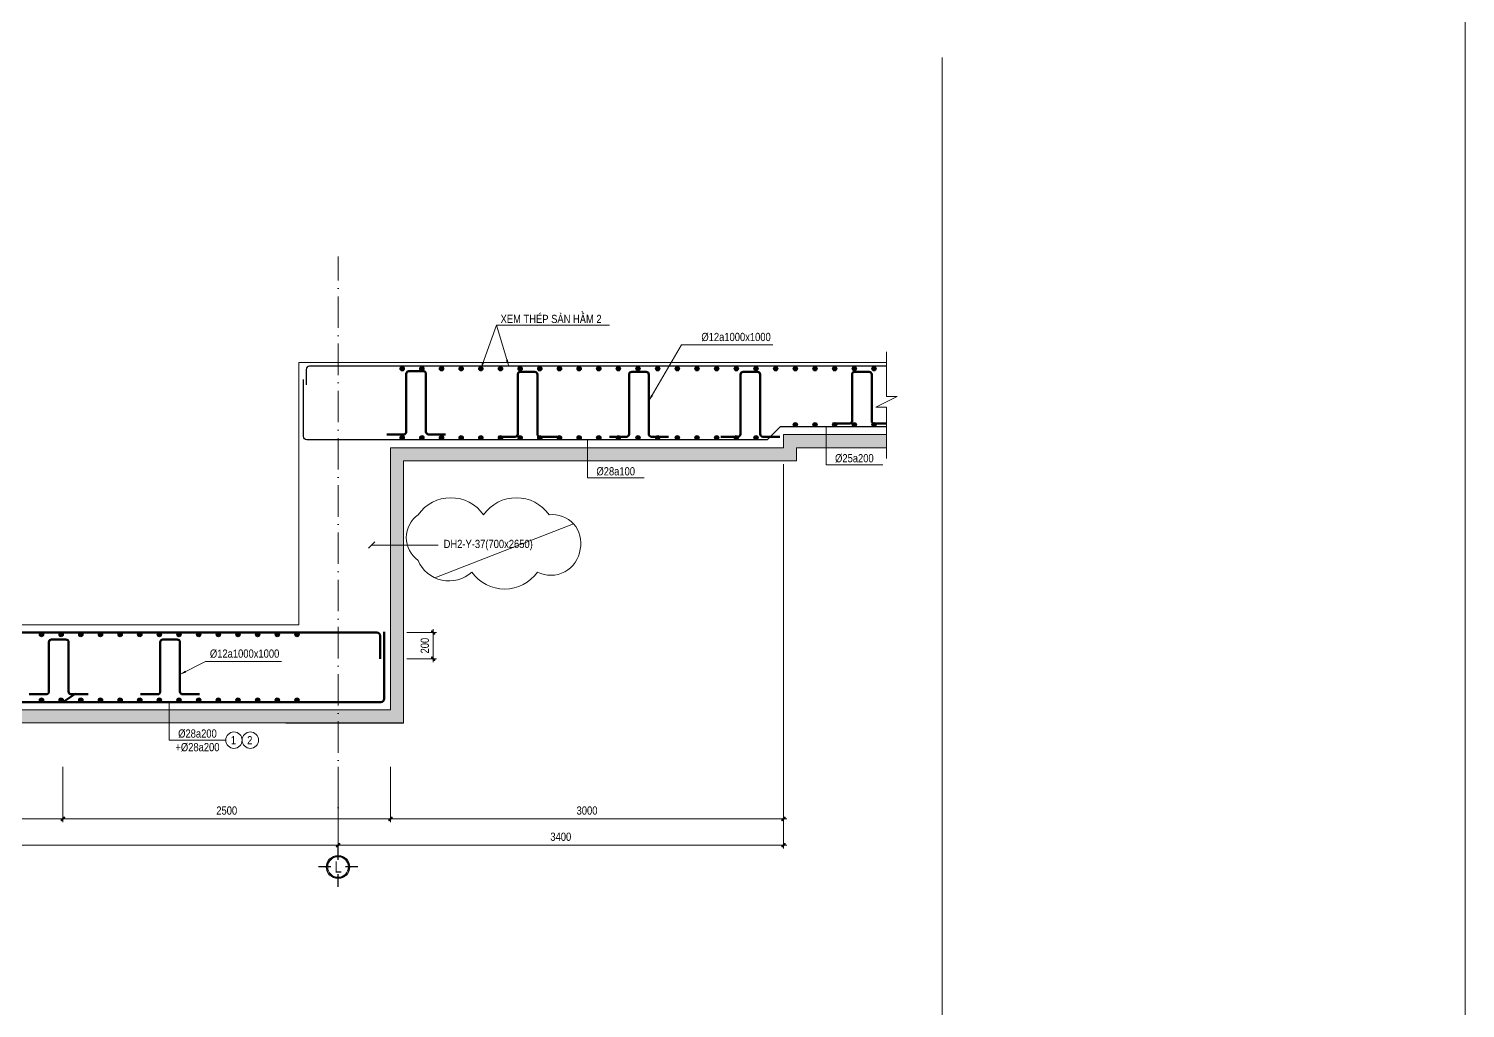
# Model space of a CAD drawing. Header units: millimetres. Extents: x 2356525 to 2927188, y -665534 to -417818.
# Drawn here: x 2586711 to 2597675, y -592360 to -584889 of the extents above; entities that cross this region are included whole.
import ezdxf
from ezdxf.enums import TextEntityAlignment as Align

# ---------------------------------------------------------------- set-up
doc = ezdxf.new("R2010")
doc.units = ezdxf.units.MM
doc.header["$LTSCALE"] = 200
doc.header["$MEASUREMENT"] = 0
doc.linetypes.add('ACAD_ISO10W100', pattern=[18, 12, -3, 0, -3])
doc.layers.get('0').update_dxf_attribs({"lineweight": 9})
doc.layers.get('Defpoints').update_dxf_attribs({"color": 10, "lineweight": 0})
for name, color, linetype, lineweight in [('2', 2, 'Continuous', 20), ('CTHEP', 50, 'Continuous', 50), ('D-TRUC', 251, 'ACAD_ISO10W100', 15), ('DBAO', 90, 'Continuous', 13), ('DGIONG', 130, 'Continuous', 13), ('HATCH', 154, 'Continuous', 9), ('KTH', 154, 'Continuous', 9), ('Start Thepsan lop duoi', 6, 'Continuous', 30), ('STICK', 1, 'Continuous', 9), ('TEXT', 7, 'Continuous', 15)]:
    doc.layers.add(name, color=color, linetype=linetype, lineweight=lineweight)
doc.layers.add('8', color=8, linetype='Continuous')
doc.styles.add('HELVECONDENSE', font='')
doc.styles.add('Star-HelCon', font='')
doc.styles.add('TTP-HelCon', font='')
doc.styles.get('HELVECONDENSE').set_extended_font_data('VNI-Helve-Condense')
doc.styles.get('Star-HelCon').set_extended_font_data('VNI-Helve-Condense')
doc.styles.get('TTP-HelCon').set_extended_font_data('VNI-Helve-Condense')
doc.dimstyles.new('TTP-100', dxfattribs={"dimscale": 100, "dimtxt": 2.5, "dimasz": 1, "dimexe": 1, "dimexo": 0, "dimgap": 0.09, "dimtad": 0, "dimdec": 4, "dimrnd": 1, "dimdsep": 46, "dimtxsty": 'TTP-HelCon', "dimblk": 'Stick', "dimcen": 0.09, "dimdle": 1.5, "dimclrd": 256, "dimclre": 256, "dimclrt": 7, "dimadec": 0, "dimazin": 0, "dimtfac": 1, "dimtdec": 4, "dimtix": 1, "dimtmove": 0, "dimatfit": 3, "dimfxl": 1, "dimtvp": 1, "dimtolj": 1, "dimtzin": 0, "dimlwd": -1, "dimlwe": -1, "dimarcsym": 1})
doc.dimstyles.new('TTP-25', dxfattribs={"dimscale": 25, "dimtxt": 2.5, "dimasz": 1, "dimexe": 1, "dimexo": 1, "dimgap": 0.09, "dimtad": 0, "dimdec": 4, "dimrnd": 1, "dimzin": 9, "dimdsep": 46, "dimtxsty": 'TTP-HelCon', "dimblk": 'Stick', "dimcen": 0.09, "dimdle": 1.5, "dimclrd": 256, "dimclre": 256, "dimclrt": 7, "dimadec": 0, "dimazin": 0, "dimtfac": 1, "dimtdec": 4, "dimtmove": 0, "dimatfit": 3, "dimldrblk": 'ARCHTICK', "dimfxl": 1, "dimtvp": 1, "dimtolj": 1, "dimtzin": 0, "dimarcsym": 0})

# ---------------------------------------------------------------- blocks, each defined once
blk = doc.blocks.new('Stick')
at = {"layer": 'STICK'}
h = blk.add_hatch(color=256, dxfattribs=at)
edge = h.paths.add_edge_path()
edge.add_line((0.3, 0.5), (-0.5, -0.3))
edge.add_arc((-0.4, -0.4), 0.141, 135, 315)
edge.add_line((-0.3, -0.5), (0.5, 0.3))
edge.add_arc((0.4, 0.4), 0.141, 315, 495)
blk.add_line((1, 0), (-1, 0), dxfattribs=at)
blk.add_lwpolyline([(0.3, 0.5), (-0.5, -0.3, 1), (-0.3, -0.5), (0.5, 0.3, 1), (0.3, 0.5, 1)], format="xyb", dxfattribs=at)
blk = doc.blocks.new('*D503')
at = {"layer": 'Defpoints', "color": 0, "transparency": 16777216}
for p in [(-3150, -2523), (7300, -2523), (7300, -3146)]:
    blk.add_point(p, dxfattribs=at)
at = {"layer": 'KTH', "lineweight": -2, "transparency": 16777216}
for p, q in [((-3150, -2548), (-3150, -3171)), ((7300, -2548), (7300, -3171)), ((-3125, -3146), (7275, -3146))]:
    blk.add_line(p, q, dxfattribs=at)
at = {"layer": 'KTH', "lineweight": -2, "transparency": 16777216, "xscale": 25, "yscale": 25, "zscale": 25, "rotation": 180}
blk.add_blockref('Stick', (-3150, -3146), dxfattribs=at)
at = {"layer": 'KTH', "lineweight": -2, "transparency": 16777216, "xscale": 25, "yscale": 25, "zscale": 25}
blk.add_blockref('Stick', (7300, -3146), dxfattribs=at)
at = {"layer": 'KTH', "color": 7, "transparency": 16777216, "insert": (2075, -3082), "char_height": 62.5, "attachment_point": 5, "style": 'TTP-HelCon'}
blk.add_mtext('\\A1;10450', dxfattribs=at)
blk = doc.blocks.new('_ArchTick')
at = {"color": 0, "linetype": 'ByBlock', "const_width": 0.15}
blk.add_lwpolyline([(-0.5, -0.5), (0.5, 0.5)], dxfattribs=at)
blk = doc.blocks.new('dau truc')
blk.add_circle((0, 0), 180)
at = {"layer": '8'}
for p, q in [((0, 127), (0, 345)), ((-127, 0), (-345, 0)), ((0, -345), (0, -127)), ((345, 0), (127, 0))]:
    blk.add_line(p, q, dxfattribs=at)
blk.add_circle((0, 0), 200, dxfattribs=at)
at = {"layer": 'TEXT', "style": 'HELVECONDENSE'}
blk.add_attdef('A', text='', height=233, dxfattribs=at).set_placement((0, 0), align=Align.MIDDLE)
blk = doc.blocks.new('*D513')
at = {"layer": 'Defpoints', "color": 0, "transparency": 16777216}
for p in [(5200, -2523), (7700, -2523), (5200, -2946)]:
    blk.add_point(p, dxfattribs=at)
at = {"layer": 'KTH', "lineweight": -2, "transparency": 16777216}
for p, q in [((5200, -2548), (5200, -2971)), ((7700, -2548), (7700, -2971)), ((7675, -2946), (5225, -2946))]:
    blk.add_line(p, q, dxfattribs=at)
at = {"layer": 'KTH', "lineweight": -2, "transparency": 16777216, "xscale": 25, "yscale": 25, "zscale": 25, "rotation": 180}
blk.add_blockref('Stick', (5200, -2946), dxfattribs=at)
at = {"layer": 'KTH', "lineweight": -2, "transparency": 16777216, "xscale": 25, "yscale": 25, "zscale": 25}
blk.add_blockref('Stick', (7700, -2946), dxfattribs=at)
at = {"layer": 'KTH', "color": 7, "transparency": 16777216, "insert": (6450, -2882), "char_height": 62.5, "attachment_point": 5, "style": 'TTP-HelCon'}
blk.add_mtext('\\A1;2500', dxfattribs=at)
blk = doc.blocks.new('*D514')
at = {"layer": 'Defpoints', "color": 0, "transparency": 16777216}
for p in [(1800, -2784), (5200, -2784), (5200, -2946)]:
    blk.add_point(p, dxfattribs=at)
at = {"layer": 'KTH', "lineweight": -2, "transparency": 16777216}
for p, q in [((1800, -2809), (1800, -2971)), ((5200, -2809), (5200, -2971)), ((1825, -2946), (5175, -2946))]:
    blk.add_line(p, q, dxfattribs=at)
at = {"layer": 'KTH', "lineweight": -2, "transparency": 16777216, "xscale": 25, "yscale": 25, "zscale": 25, "rotation": 180}
blk.add_blockref('Stick', (1800, -2946), dxfattribs=at)
at = {"layer": 'KTH', "lineweight": -2, "transparency": 16777216, "xscale": 25, "yscale": 25, "zscale": 25}
blk.add_blockref('Stick', (5200, -2946), dxfattribs=at)
at = {"layer": 'KTH', "color": 7, "transparency": 16777216, "insert": (3500, -2882), "char_height": 62.5, "attachment_point": 5, "style": 'TTP-HelCon'}
blk.add_mtext('\\A1;3400', dxfattribs=at)
blk = doc.blocks.new('*D515')
at = {"layer": 'Defpoints', "color": 0, "transparency": 16777216}
for p in [(7800, -1524), (8026, -1524), (7800, -1724)]:
    blk.add_point(p, dxfattribs=at)
at = {"layer": 'KTH', "lineweight": -2, "transparency": 16777216}
for p, q in [((7825, -1524), (8051, -1524)), ((8026, -1699), (8026, -1549)), ((7825, -1724), (8051, -1724))]:
    blk.add_line(p, q, dxfattribs=at)
at = {"layer": 'KTH', "lineweight": -2, "transparency": 16777216, "xscale": 25, "yscale": 25, "zscale": 25}
for p, rotation in [((8026, -1524), 90), ((8026, -1724), 270)]:
    blk.add_blockref('Stick', p, dxfattribs=dict(at, rotation=rotation))
at = {"layer": 'KTH', "color": 7, "transparency": 16777216, "insert": (7962, -1624), "char_height": 62.5, "attachment_point": 5, "rotation": 90, "style": 'TTP-HelCon'}
blk.add_mtext('\\A1;200', dxfattribs=at)
blk = doc.blocks.new('*D516')
at = {"layer": 'Defpoints', "color": 0, "transparency": 16777216}
for p in [(10700, -214), (7300, -2523), (10700, -3146)]:
    blk.add_point(p, dxfattribs=at)
at = {"layer": 'KTH', "lineweight": -2, "transparency": 16777216}
for p, q in [((10700, -239), (10700, -3171)), ((7300, -2548), (7300, -3171)), ((7325, -3146), (10675, -3146))]:
    blk.add_line(p, q, dxfattribs=at)
at = {"layer": 'KTH', "lineweight": -2, "transparency": 16777216, "xscale": 25, "yscale": 25, "zscale": 25, "rotation": 180}
blk.add_blockref('Stick', (7300, -3146), dxfattribs=at)
at = {"layer": 'KTH', "lineweight": -2, "transparency": 16777216, "xscale": 25, "yscale": 25, "zscale": 25}
blk.add_blockref('Stick', (10700, -3146), dxfattribs=at)
at = {"layer": 'KTH', "color": 7, "transparency": 16777216, "insert": (9000, -3082), "char_height": 62.5, "attachment_point": 5, "style": 'TTP-HelCon'}
blk.add_mtext('\\A1;3400', dxfattribs=at)
blk = doc.blocks.new('*D517')
at = {"layer": 'Defpoints', "color": 0, "transparency": 16777216}
for p in [(7700, -2548), (10700, -2548), (10700, -2946)]:
    blk.add_point(p, dxfattribs=at)
at = {"layer": 'KTH', "lineweight": -2, "transparency": 16777216}
for p, q in [((7700, -2573), (7700, -2971)), ((10700, -2573), (10700, -2971)), ((7725, -2946), (10675, -2946))]:
    blk.add_line(p, q, dxfattribs=at)
at = {"layer": 'KTH', "lineweight": -2, "transparency": 16777216, "xscale": 25, "yscale": 25, "zscale": 25, "rotation": 180}
blk.add_blockref('Stick', (7700, -2946), dxfattribs=at)
at = {"layer": 'KTH', "lineweight": -2, "transparency": 16777216, "xscale": 25, "yscale": 25, "zscale": 25}
blk.add_blockref('Stick', (10700, -2946), dxfattribs=at)
at = {"layer": 'KTH', "color": 7, "transparency": 16777216, "insert": (9200, -2882), "char_height": 62.5, "attachment_point": 5, "style": 'TTP-HelCon'}
blk.add_mtext('\\A1;3000', dxfattribs=at)
blk = doc.blocks.new('sgdgfg')
at = {"layer": 'HATCH'}
h = blk.add_hatch(dxfattribs=at)
h.set_pattern_fill('AR-CONC', color=256, scale=25, style=0)
h.set_pattern_definition([(50, (-2581771.76, 587970.68), (179.315046, -15.688034), [18.75, -206.25]), (355, (-2581771.76, 587970.68), (-34.687833, 188.048033), [15, -165]), (100.4514, (-2581756.82, 587969.37), (144.627345, 172.359886), [15.935047, -175.285528]), (46.1842, (-2581771.76, 588020.68), (266.810262, -41.379754), [28.125, -309.375]), (96.6356, (-2581749.53, 588017.23), (233.665676, 243.529468), [23.902572, -262.92825]), (351.1842, (-2581771.76, 588020.68), (233.665486, 243.52965), [22.5, -247.5]), (21, (-2581746.76, 588008.18), (149.226763, -100.654723), [18.75, -206.25]), (326, (-2581746.76, 588008.18), (60.828833, 181.287511), [15, -165]), (71.4514, (-2581734.33, 587999.79), (210.055657, 80.632624), [15.935047, -175.285528]), (37.5, (-2581771.76, 587970.676), (3.0399638, 83.2234635), [0, -163, 0, -167.5, 0, -165.625]), (7.5, (-2581771.76, 587970.68), (65.7673844, 98.602928), [0, -95.5, 0, -159.25, 0, -63.125]), (327.5, (-2581827.51, 587970.676), (133.455609, -5.638718), [0, -62.5, 0, -195, 0, -258.75]), (317.5, (-2581852.51, 587970.68), (145.7965423, 25.0262456), [0, -81.25, 0, -129.5, 0, -183.75])])
h.paths.add_polyline_path([(-699.99873, -14.05862), (-2450.09532, -14.08026), (-2450.09532, -1364.05718), (-3150.09532, -1364.05718), (-3150.09532, -14.08892), (-3389.71513, -14.09188), (-3389.71516, -114.09213), (-3250.09532, -114.08965), (-3250.09532, -1464.05718), (-2350.09354, -1464.05718), (-2350.11932, -114.07365), (-1528.10581, -114.05904), (-799.99873, -114.05904), (-800.12816, -2214.11399), (7800.39516, -2213.62051), (7800.28043, -214.0599), (10800.01001, -214.05988), (10800.01001, -114.05965), (11486.2267, -114.05959), (11486.2267, -14.05959), (10700.01001, -14.05966), (10700.01001, -114.05988), (7700.27469, -114.0599), (7700.27469, -2114.11399), (-699.99873, -2114.11399)])
at = {"layer": 'Start Thepsan lop duoi'}
h = blk.add_hatch(color=256, dxfattribs=at)
h.dxf.hatch_style = 1
h.paths.add_polyline_path([(7805.51724, 487.82406, 1), (7773.68244, 487.82406, 1)])
h = blk.add_hatch(color=256, dxfattribs=at)
h.dxf.hatch_style = 1
h.paths.add_polyline_path([(7955.51724, 487.82406, 1), (7923.68244, 487.82406, 1)])
h = blk.add_hatch(color=256, dxfattribs=at)
h.dxf.hatch_style = 1
h.paths.add_polyline_path([(8105.51724, 487.82406, 1), (8073.68244, 487.82406, 1)])
h = blk.add_hatch(color=256, dxfattribs=at)
h.dxf.hatch_style = 1
h.paths.add_polyline_path([(8255.51724, 487.82406, 1), (8223.68244, 487.82406, 1)])
h = blk.add_hatch(color=256, dxfattribs=at)
h.dxf.hatch_style = 1
h.paths.add_polyline_path([(8405.51724, 487.82406, 1), (8373.68244, 487.82406, 1)])
h = blk.add_hatch(color=256, dxfattribs=at)
h.dxf.hatch_style = 1
h.paths.add_polyline_path([(8555.51724, 487.82406, 1), (8523.68244, 487.82406, 1)])
h = blk.add_hatch(color=256, dxfattribs=at)
h.dxf.hatch_style = 1
h.paths.add_polyline_path([(8705.51724, 487.82406, 1), (8673.68244, 487.82406, 1)])
h = blk.add_hatch(color=256, dxfattribs=at)
h.dxf.hatch_style = 1
h.paths.add_polyline_path([(8855.51724, 487.82406, 1), (8823.68244, 487.82406, 1)])
h = blk.add_hatch(color=256, dxfattribs=at)
h.dxf.hatch_style = 1
h.paths.add_polyline_path([(9005.51724, 487.82406, 1), (8973.68244, 487.82406, 1)])
h = blk.add_hatch(color=256, dxfattribs=at)
h.dxf.hatch_style = 1
h.paths.add_polyline_path([(9155.51724, 487.82406, 1), (9123.68244, 487.82406, 1)])
h = blk.add_hatch(color=256, dxfattribs=at)
h.dxf.hatch_style = 1
h.paths.add_polyline_path([(9305.51724, 487.82406, 1), (9273.68244, 487.82406, 1)])
h = blk.add_hatch(color=256, dxfattribs=at)
h.dxf.hatch_style = 1
h.paths.add_polyline_path([(9455.51724, 487.82406, 1), (9423.68244, 487.82406, 1)])
h = blk.add_hatch(color=256, dxfattribs=at)
h.dxf.hatch_style = 1
h.paths.add_polyline_path([(9605.51724, 487.82406, 1), (9573.68244, 487.82406, 1)])
h = blk.add_hatch(color=256, dxfattribs=at)
h.dxf.hatch_style = 1
h.paths.add_polyline_path([(9755.51724, 487.82406, 1), (9723.68244, 487.82406, 1)])
h = blk.add_hatch(color=256, dxfattribs=at)
h.dxf.hatch_style = 1
h.paths.add_polyline_path([(9905.51724, 487.82406, 1), (9873.68244, 487.82406, 1)])
h = blk.add_hatch(color=256, dxfattribs=at)
h.dxf.hatch_style = 1
h.paths.add_polyline_path([(10055.51724, 487.82406, 1), (10023.68244, 487.82406, 1)])
h = blk.add_hatch(color=256, dxfattribs=at)
h.dxf.hatch_style = 1
h.paths.add_polyline_path([(10205.51724, 487.82406, 1), (10173.68244, 487.82406, 1)])
h = blk.add_hatch(color=256, dxfattribs=at)
h.dxf.hatch_style = 1
h.paths.add_polyline_path([(10355.51724, 487.82406, 1), (10323.68244, 487.82406, 1)])
h = blk.add_hatch(color=256, dxfattribs=at)
h.dxf.hatch_style = 1
h.paths.add_polyline_path([(10505.51724, 487.82406, 1), (10473.68244, 487.82406, 1)])
h = blk.add_hatch(color=256, dxfattribs=at)
h.dxf.hatch_style = 1
h.paths.add_polyline_path([(10655.51724, 487.82406, 1), (10623.68244, 487.82406, 1)])
h = blk.add_hatch(color=256, dxfattribs=at)
h.dxf.hatch_style = 1
h.paths.add_polyline_path([(10806.51724, 487.82406, 1), (10774.68244, 487.82406, 1)])
h = blk.add_hatch(color=256, dxfattribs=at)
h.dxf.hatch_style = 1
h.paths.add_polyline_path([(10956.51724, 487.82406, 1), (10924.68244, 487.82406, 1)])
h = blk.add_hatch(color=256, dxfattribs=at)
h.dxf.hatch_style = 1
h.paths.add_polyline_path([(11106.51724, 487.82406, 1), (11074.68244, 487.82406, 1)])
h = blk.add_hatch(color=256, dxfattribs=at)
h.dxf.hatch_style = 1
h.paths.add_polyline_path([(11256.51724, 487.82406, 1), (11224.68244, 487.82406, 1)])
h = blk.add_hatch(color=256, dxfattribs=at)
h.dxf.hatch_style = 1
h.paths.add_polyline_path([(11406.51724, 487.82406, 1), (11374.68244, 487.82406, 1)])
h = blk.add_hatch(color=256, dxfattribs=at)
h.dxf.hatch_style = 1
h.paths.add_polyline_path([(10806.51724, 61.86506, 1), (10774.68244, 61.86506, 1)])
h = blk.add_hatch(color=256, dxfattribs=at)
h.dxf.hatch_style = 1
h.paths.add_polyline_path([(10956.51724, 61.86506, 1), (10924.68244, 61.86506, 1)])
h = blk.add_hatch(color=256, dxfattribs=at)
h.dxf.hatch_style = 1
h.paths.add_polyline_path([(11106.51724, 61.86506, 1), (11074.68244, 61.86506, 1)])
h = blk.add_hatch(color=256, dxfattribs=at)
h.dxf.hatch_style = 1
h.paths.add_polyline_path([(11256.51724, 61.86506, 1), (11224.68244, 61.86506, 1)])
h = blk.add_hatch(color=256, dxfattribs=at)
h.dxf.hatch_style = 1
h.paths.add_polyline_path([(11406.51724, 61.86506, 1), (11374.68244, 61.86506, 1)])
h = blk.add_hatch(color=256, dxfattribs=at)
h.dxf.hatch_style = 1
h.paths.add_polyline_path([(7805.51724, -38.13494, 1), (7773.68244, -38.13494, 1)])
h = blk.add_hatch(color=256, dxfattribs=at)
h.dxf.hatch_style = 1
h.paths.add_polyline_path([(7955.51724, -38.13494, 1), (7923.68244, -38.13494, 1)])
h = blk.add_hatch(color=256, dxfattribs=at)
h.dxf.hatch_style = 1
h.paths.add_polyline_path([(8105.51724, -38.13494, 1), (8073.68244, -38.13494, 1)])
h = blk.add_hatch(color=256, dxfattribs=at)
h.dxf.hatch_style = 1
h.paths.add_polyline_path([(8255.51724, -38.13494, 1), (8223.68244, -38.13494, 1)])
h = blk.add_hatch(color=256, dxfattribs=at)
h.dxf.hatch_style = 1
h.paths.add_polyline_path([(8405.51724, -38.13494, 1), (8373.68244, -38.13494, 1)])
h = blk.add_hatch(color=256, dxfattribs=at)
h.dxf.hatch_style = 1
h.paths.add_polyline_path([(8555.51724, -38.13494, 1), (8523.68244, -38.13494, 1)])
h = blk.add_hatch(color=256, dxfattribs=at)
h.dxf.hatch_style = 1
h.paths.add_polyline_path([(8705.51724, -38.13494, 1), (8673.68244, -38.13494, 1)])
h = blk.add_hatch(color=256, dxfattribs=at)
h.dxf.hatch_style = 1
h.paths.add_polyline_path([(8855.51724, -38.13494, 1), (8823.68244, -38.13494, 1)])
h = blk.add_hatch(color=256, dxfattribs=at)
h.dxf.hatch_style = 1
h.paths.add_polyline_path([(9005.51724, -38.13494, 1), (8973.68244, -38.13494, 1)])
h = blk.add_hatch(color=256, dxfattribs=at)
h.dxf.hatch_style = 1
h.paths.add_polyline_path([(9155.51724, -38.13494, 1), (9123.68244, -38.13494, 1)])
h = blk.add_hatch(color=256, dxfattribs=at)
h.dxf.hatch_style = 1
h.paths.add_polyline_path([(9305.51724, -38.13494, 1), (9273.68244, -38.13494, 1)])
h = blk.add_hatch(color=256, dxfattribs=at)
h.dxf.hatch_style = 1
h.paths.add_polyline_path([(9455.51724, -38.13494, 1), (9423.68244, -38.13494, 1)])
h = blk.add_hatch(color=256, dxfattribs=at)
h.dxf.hatch_style = 1
h.paths.add_polyline_path([(9605.51724, -38.13494, 1), (9573.68244, -38.13494, 1)])
h = blk.add_hatch(color=256, dxfattribs=at)
h.dxf.hatch_style = 1
h.paths.add_polyline_path([(9755.51724, -38.13494, 1), (9723.68244, -38.13494, 1)])
h = blk.add_hatch(color=256, dxfattribs=at)
h.dxf.hatch_style = 1
h.paths.add_polyline_path([(9905.51724, -38.13494, 1), (9873.68244, -38.13494, 1)])
h = blk.add_hatch(color=256, dxfattribs=at)
h.dxf.hatch_style = 1
h.paths.add_polyline_path([(10055.51724, -38.13494, 1), (10023.68244, -38.13494, 1)])
h = blk.add_hatch(color=256, dxfattribs=at)
h.dxf.hatch_style = 1
h.paths.add_polyline_path([(10205.51724, -38.13494, 1), (10173.68244, -38.13494, 1)])
h = blk.add_hatch(color=256, dxfattribs=at)
h.dxf.hatch_style = 1
h.paths.add_polyline_path([(10355.51724, -38.13494, 1), (10323.68244, -38.13494, 1)])
h = blk.add_hatch(color=256, dxfattribs=at)
h.dxf.hatch_style = 1
h.paths.add_polyline_path([(10505.51724, -38.13494, 1), (10473.68244, -38.13494, 1)])
h = blk.add_hatch(color=256, dxfattribs=at)
h.dxf.hatch_style = 1
h.paths.add_polyline_path([(5052.09674, -1540.02954, 1), (5020.26194, -1540.02954, 1)])
h = blk.add_hatch(color=256, dxfattribs=at)
h.dxf.hatch_style = 1
h.paths.add_polyline_path([(5202.09674, -1540.02954, 1), (5170.26194, -1540.02954, 1)])
h = blk.add_hatch(color=256, dxfattribs=at)
h.dxf.hatch_style = 1
h.paths.add_polyline_path([(5352.09674, -1540.02954, 1), (5320.26194, -1540.02954, 1)])
h = blk.add_hatch(color=256, dxfattribs=at)
h.dxf.hatch_style = 1
h.paths.add_polyline_path([(5502.09674, -1540.02954, 1), (5470.26194, -1540.02954, 1)])
h = blk.add_hatch(color=256, dxfattribs=at)
h.dxf.hatch_style = 1
h.paths.add_polyline_path([(5652.09674, -1540.02954, 1), (5620.26194, -1540.02954, 1)])
h = blk.add_hatch(color=256, dxfattribs=at)
h.dxf.hatch_style = 1
h.paths.add_polyline_path([(5802.09674, -1540.02954, 1), (5770.26194, -1540.02954, 1)])
h = blk.add_hatch(color=256, dxfattribs=at)
h.dxf.hatch_style = 1
h.paths.add_polyline_path([(5952.09674, -1540.02954, 1), (5920.26194, -1540.02954, 1)])
h = blk.add_hatch(color=256, dxfattribs=at)
h.dxf.hatch_style = 1
h.paths.add_polyline_path([(6102.09674, -1540.02954, 1), (6070.26194, -1540.02954, 1)])
h = blk.add_hatch(color=256, dxfattribs=at)
h.dxf.hatch_style = 1
h.paths.add_polyline_path([(6252.09674, -1540.02954, 1), (6220.26194, -1540.02954, 1)])
h = blk.add_hatch(color=256, dxfattribs=at)
h.dxf.hatch_style = 1
h.paths.add_polyline_path([(6402.09674, -1540.02954, 1), (6370.26194, -1540.02954, 1)])
h = blk.add_hatch(color=256, dxfattribs=at)
h.dxf.hatch_style = 1
h.paths.add_polyline_path([(6552.09674, -1540.02954, 1), (6520.26194, -1540.02954, 1)])
h = blk.add_hatch(color=256, dxfattribs=at)
h.dxf.hatch_style = 1
h.paths.add_polyline_path([(6702.09674, -1540.02954, 1), (6670.26194, -1540.02954, 1)])
h = blk.add_hatch(color=256, dxfattribs=at)
h.dxf.hatch_style = 1
h.paths.add_polyline_path([(6852.09674, -1540.02954, 1), (6820.26194, -1540.02954, 1)])
h = blk.add_hatch(color=256, dxfattribs=at)
h.dxf.hatch_style = 1
h.paths.add_polyline_path([(7002.09674, -1540.02954, 1), (6970.26194, -1540.02954, 1)])
h = blk.add_hatch(color=256, dxfattribs=at)
h.dxf.hatch_style = 1
h.paths.add_polyline_path([(5052.09674, -2038.19721, 1), (5020.26194, -2038.19721, 1)])
h = blk.add_hatch(color=256, dxfattribs=at)
h.dxf.hatch_style = 1
h.paths.add_polyline_path([(5202.09674, -2038.19721, 1), (5170.26194, -2038.19721, 1)])
h = blk.add_hatch(color=256, dxfattribs=at)
h.dxf.hatch_style = 1
h.paths.add_polyline_path([(5352.09674, -2038.19721, 1), (5320.26194, -2038.19721, 1)])
h = blk.add_hatch(color=256, dxfattribs=at)
h.dxf.hatch_style = 1
h.paths.add_polyline_path([(5502.09674, -2038.19721, 1), (5470.26194, -2038.19721, 1)])
h = blk.add_hatch(color=256, dxfattribs=at)
h.dxf.hatch_style = 1
h.paths.add_polyline_path([(5652.09674, -2038.19721, 1), (5620.26194, -2038.19721, 1)])
h = blk.add_hatch(color=256, dxfattribs=at)
h.dxf.hatch_style = 1
h.paths.add_polyline_path([(5802.09674, -2038.19721, 1), (5770.26194, -2038.19721, 1)])
h = blk.add_hatch(color=256, dxfattribs=at)
h.dxf.hatch_style = 1
h.paths.add_polyline_path([(5952.09674, -2038.19721, 1), (5920.26194, -2038.19721, 1)])
h = blk.add_hatch(color=256, dxfattribs=at)
h.dxf.hatch_style = 1
h.paths.add_polyline_path([(6102.09674, -2038.19721, 1), (6070.26194, -2038.19721, 1)])
h = blk.add_hatch(color=256, dxfattribs=at)
h.dxf.hatch_style = 1
h.paths.add_polyline_path([(6252.09674, -2038.19721, 1), (6220.26194, -2038.19721, 1)])
h = blk.add_hatch(color=256, dxfattribs=at)
h.dxf.hatch_style = 1
h.paths.add_polyline_path([(6402.09674, -2038.19721, 1), (6370.26194, -2038.19721, 1)])
h = blk.add_hatch(color=256, dxfattribs=at)
h.dxf.hatch_style = 1
h.paths.add_polyline_path([(6552.09674, -2038.19721, 1), (6520.26194, -2038.19721, 1)])
h = blk.add_hatch(color=256, dxfattribs=at)
h.dxf.hatch_style = 1
h.paths.add_polyline_path([(6702.09674, -2038.19721, 1), (6670.26194, -2038.19721, 1)])
h = blk.add_hatch(color=256, dxfattribs=at)
h.dxf.hatch_style = 1
h.paths.add_polyline_path([(6852.09674, -2038.19721, 1), (6820.26194, -2038.19721, 1)])
h = blk.add_hatch(color=256, dxfattribs=at)
h.dxf.hatch_style = 1
h.paths.add_polyline_path([(7002.09674, -2038.19721, 1), (6970.26194, -2038.19721, 1)])
at = {"layer": 'CTHEP'}
blk.add_line((5200.25728, -2054.11456), (5299.18079, -1988.17532), dxfattribs=at)
for points in [[(7671.00836, -12.61614), (7800.83903, -12.61614, 0.4142135624), (7820.83903, 7.38386), (7820.83903, 449.09221, -0.4142135624), (7840.83903, 469.09221), (7950.83903, 469.09221, -0.4142135624), (7970.83903, 449.09221), (7970.83903, 7.38386, 0.4142135624), (7990.83903, -12.61614), (8120.66091, -12.61614)], [(8521.29522, -30.55214), (8651.12589, -30.55214, 0.4142135624), (8671.12589, -10.55214), (8671.12589, 444.47199, -0.4142135624), (8691.12589, 464.47199), (8801.12589, 464.47199, -0.4142135624), (8821.12589, 444.47199), (8821.12589, -10.55214, 0.4142135624), (8841.12589, -30.55214), (8970.94777, -30.55214)], [(9371.58208, -30.55214), (9501.41276, -30.55214, 0.4142135624), (9521.41276, -10.55214), (9521.41276, 444.47199, -0.4142135624), (9541.41276, 464.47199), (9651.41276, 464.47199, -0.4142135624), (9671.41276, 444.47199), (9671.41276, -10.55214, 0.4142135624), (9691.41276, -30.55214), (9821.23464, -30.55214)], [(10221.86895, -30.55214), (10351.69962, -30.55214, 0.4142135624), (10371.69962, -10.55214), (10371.69962, 444.47199, -0.4142135624), (10391.69962, 464.47199), (10501.69962, 464.47199, -0.4142135624), (10521.69962, 444.47199), (10521.69962, -10.55214, 0.4142135624), (10541.69962, -30.55214), (10671.5215, -30.55214)], [(11073.15581, 69.44786), (11202.98648, 69.44786, 0.4142135624), (11222.98648, 89.44786), (11222.98648, 444.47199, -0.4142135624), (11242.98648, 464.47199), (11352.98648, 464.47199, -0.4142135624), (11372.98648, 444.47199), (11372.98648, 89.44786, 0.4142135624), (11392.98648, 69.44786), (11486.2267, 69.44786)], [(4942.85593, -1994.82155), (5072.68661, -1994.82155, 0.4142135624), (5092.68661, -1974.82155), (5092.68661, -1597.2412, -0.4142135624), (5112.68661, -1577.2412), (5222.68661, -1577.2412, -0.4142135624), (5242.68661, -1597.2412), (5242.68661, -1974.82155, 0.4142135624), (5262.68661, -1994.82155), (5392.50849, -1994.82155)], [(5793.1428, -1994.82155), (5922.97347, -1994.82155, 0.4142135624), (5942.97347, -1974.82155), (5942.97347, -1597.2412, -0.4142135624), (5962.97347, -1577.2412), (6072.97347, -1577.2412, -0.4142135624), (6092.97347, -1597.2412), (6092.97347, -1974.82155, 0.4142135624), (6112.97347, -1994.82155), (6242.79535, -1994.82155)]]:
    blk.add_lwpolyline(points, format="xyb", dxfattribs=at)
at = {"layer": 'CTHEP', "ltscale": 1000}
for points in [[(-651.01666, -1506.91907), (-651.01666, -2029.11462, 0.4142135651), (-626.01666, -2054.11462), (7626.32968, -2054.11454, 0.4142135597), (7651.32968, -2029.11454), (7651.32968, -1518.54506)], [(-600.00798, -1724.11213), (-600.00798, -1549.11213, -0.4142135651), (-575.00798, -1524.11213), (7596.72902, -1524.11221, -0.4142135597), (7621.72902, -1549.11221), (7621.72902, -1724.11221)]]:
    blk.add_lwpolyline(points, format="xyb", dxfattribs=at)
at = {"layer": 'CTHEP', "const_width": 12.5}
for points in [[(5178.36591, -2039.07428, 1), (5190.86591, -2039.07428, 1)], [(5778.36591, -2039.07428, 1), (5790.86591, -2039.07428, 1)], [(6378.36591, -2039.07428, 1), (6390.86591, -2039.07428, 1)], [(6978.36591, -2039.07428, 1), (6990.86591, -2039.07428, 1)]]:
    blk.add_lwpolyline(points, format="xyb", close=True, dxfattribs=at)
at = {"layer": 'D-TRUC', "ltscale": 0.1}
blk.add_line((7300.03961, -3161.29867), (7299.93915, 1343.30637), dxfattribs=at)
at = {"layer": 'DBAO'}
for p, q in [((7000.27596, 535.96808), (11486.22669, 535.96682)), ((7000.27596, -1464.11213), (7000.27596, 535.96808)), ((11486.2267, -14.05959), (10700.01001, -14.05966)), ((10700.01001, -14.05966), (10700.01001, -114.05988)), ((7700.27469, -114.0599), (10700.01001, -114.05988)), ((7700.27469, -114.0599), (7700.27469, -2114.11399)), ((7800.28043, -214.0599), (10800.01001, -214.05988)), ((7800.39519, -2214.11399), (7800.28043, -214.0599)), ((11486.22671, -114.05959), (10800.01001, -114.05965)), ((10800.01001, -114.05965), (10800.01001, -214.05988)), ((0, -1464.11213), (7000.27596, -1464.11213)), ((-699.99873, -2114.11399), (7700.27469, -2114.11399)), ((-800.12816, -2214.11399), (7800.39516, -2213.62051)), ((6900.14654, -2214.11399), (7800.39519, -2214.11399))]:
    blk.add_line(p, q, dxfattribs=at)
at = {"layer": 'DGIONG'}
for points in [[(11024.30522, 45.94793), (11024.30522, -244.81004), (11181.09347, -244.81004), (11456.87113, -244.81004)], [(9202.72315, -54.05248), (9202.72315, -344.81045), (9359.5114, -344.81045), (9635.28906, -344.81044)], [(6010.21979, -2054.11454), (6010.21979, -2344.8725), (6167.00804, -2344.8725), (6442.7857, -2344.8725)]]:
    blk.add_lwpolyline(points, dxfattribs=at)
for centre in [(6505.2857, -2344.8725), (6630.2857, -2344.8725)]:
    blk.add_circle(centre, 62.5, dxfattribs=at)
at = {"layer": 'KTH'}
blk.add_lwpolyline([(11486.22669, 617.22016), (11486.22669, 275.95614), (11567.48003, 275.95614), (11404.97336, 194.7028), (11486.22669, 194.7028), (11486.2267, -195.31321)], dxfattribs=at)
at = {"layer": 'Start Thepsan lop duoi'}
for points in [[(11486.22662, 507.00167), (7082.49073, 507.00063, 0.4142135621), (7057.49073, 482.00063), (7057.49073, 365.88763)], [(11486.22636, 45.94803), (10674.16465, 45.94784), (10574.16486, -54.05218), (7061.22879, -54.053, -0.4142135622), (7036.22879, -29.053), (7036.22879, 407.19048)]]:
    blk.add_lwpolyline(points, format="xyb", dxfattribs=at)
at = {"layer": 'Start Thepsan lop duoi', "elevation": 0}
blk.add_lwpolyline([(7947.76787, 507.19048), (7082.49073, 507.00063)], dxfattribs=at)
at = {"layer": 'Start Thepsan lop duoi'}
for centre in [(7789.59984, 487.82406), (7939.59984, 487.82406), (8089.59984, 487.82406), (8239.59984, 487.82406), (8389.59984, 487.82406), (8539.59984, 487.82406), (8689.59984, 487.82406), (8839.59984, 487.82406), (8989.59984, 487.82406), (9139.59984, 487.82406), (9289.59984, 487.82406), (9439.59984, 487.82406), (9589.59984, 487.82406), (9739.59984, 487.82406), (9889.59984, 487.82406), (10039.59984, 487.82406), (10189.59984, 487.82406), (10339.59984, 487.82406), (10489.59984, 487.82406), (10639.59984, 487.82406), (10790.59984, 487.82406), (10940.59984, 487.82406), (11090.59984, 487.82406), (11240.59984, 487.82406), (11390.59984, 487.82406), (10790.59984, 61.86506), (10940.59984, 61.86506), (11090.59984, 61.86506), (11240.59984, 61.86506), (11390.59984, 61.86506), (7789.59984, -38.13494), (7939.59984, -38.13494), (8089.59984, -38.13494), (8239.59984, -38.13494), (8389.59984, -38.13494), (8539.59984, -38.13494), (8689.59984, -38.13494), (8839.59984, -38.13494), (8989.59984, -38.13494), (9139.59984, -38.13494), (9289.59984, -38.13494), (9439.59984, -38.13494), (9589.59984, -38.13494), (9739.59984, -38.13494), (9889.59984, -38.13494), (10039.59984, -38.13494), (10189.59984, -38.13494), (10339.59984, -38.13494), (10489.59984, -38.13494), (5036.17934, -1540.02954), (5186.17934, -1540.02954), (5336.17934, -1540.02954), (5486.17934, -1540.02954), (5636.17934, -1540.02954), (5786.17934, -1540.02954), (5936.17934, -1540.02954), (6086.17934, -1540.02954), (6236.17934, -1540.02954), (6386.17934, -1540.02954), (6536.17934, -1540.02954), (6686.17934, -1540.02954), (6836.17934, -1540.02954), (6986.17934, -1540.02954), (5036.17934, -2038.19721), (5186.17934, -2038.19721), (5336.17934, -2038.19721), (5486.17934, -2038.19721), (5636.17934, -2038.19721), (5786.17934, -2038.19721), (5936.17934, -2038.19721), (6086.17934, -2038.19721), (6236.17934, -2038.19721), (6386.17934, -2038.19721), (6536.17934, -2038.19721), (6686.17934, -2038.19721), (6836.17934, -2038.19721), (6986.17934, -2038.19721)]:
    blk.add_circle(centre, 15.9174, dxfattribs=at)
at = {"layer": '2', "ltscale": 300}
ref = blk.add_blockref('dau truc', (7300.03961, -3312.1632), dxfattribs=dict(at, xscale=0.4367131292819977, yscale=0.4367131292819977, zscale=0.4367131292819977))
ref.add_attrib('A', 'L', dxfattribs={"layer": 'TEXT', "height": 87.5, "style": 'HELVECONDENSE'}).set_placement((7300.03961, -3312.1632), align=Align.MIDDLE)
at = {"layer": 'TEXT', "style": 'Star-HelCon'}
for s, p in [('XEM THEÙP SAØN HAÀM 2', (8925.87966, 881.67576)), ('Þ12a1000x1000', (10337.70008, 730.52368)), ('Þ12a1000x1000', (6586.58523, -1684.5611)), ('1', (6501.11903, -2344.8725)), ('2', (6626.11903, -2344.8725))]:
    blk.add_text(s, height=62.5, dxfattribs=at).set_placement(p, align=Align.MIDDLE)
at = {"layer": 'TEXT', "style": 'TTP-HelCon'}
for s, p in [('Þ25a200', (11240.66626, -225.39979)), ('Þ28a100', (9419.08419, -325.4002)), ('Þ28a200', (6226.58083, -2325.46226)), ('+Þ28a200', (6226.58083, -2429.42378))]:
    blk.add_text(s, height=62.5, rotation=0.00000019, dxfattribs=at).set_placement(p, align=Align.CENTER)
blk.add_text('DH2-Y-37(700x2650)', height=62.5, dxfattribs=at).set_placement((8445.95758, -879.26095), align=Align.CENTER)
at = {"layer": 'KTH'}
for base, p1, p2, picture, middle in [((10700.01001, -3145.58477), (7300.02538, -2523.12052), (10700.01001, -214.05988), '*D516', (9000.0177, -3081.75144)), ((7300.02538, -3145.58477), (-3150.00323, -2523.13089), (7300.02538, -2523.12052), '*D503', (2075.01107, -3081.75144)), ((5200.25728, -2946.08477), (7700.25728, -2523.05696), (5200.25728, -2523.05696), '*D513', (6450.25728, -2882.25144)), ((10700.01008, -2946.08477), (7700.25728, -2548.05696), (10700.01008, -2548.05687), '*D517', (9200.13368, -2882.25144)), ((5200.25728, -2946.08477), (1800.00127, -2783.64404), (5200.25728, -2783.64404), '*D514', (3500.12927, -2882.25144))]:
    dim = blk.add_linear_dim(base=base, p1=p1, p2=p2, dimstyle='TTP-25', dxfattribs=at)
    dim.commit()
    dim.dimension.update_dxf_attribs({"geometry": picture, "text_midpoint": middle})
dim = blk.add_linear_dim(base=(8026.14609, -1524.11221), p1=(7800.34551, -1724.11221), p2=(7800.34551, -1524.11221), angle=90, dimstyle='TTP-25', dxfattribs=at)
dim.commit()
dim.dimension.update_dxf_attribs({"geometry": '*D515', "text_midpoint": (7962.31276, -1624.11221)})
at = {"layer": 'DGIONG'}
for points in [[(8389.59984, 487.82406), (8509.60731, 821.39414), (9361.73316, 821.39414)], [(8603.04538, 507.00063), (8509.60731, 821.39414), (9371.27433, 821.39414)], [(9671.41276, 242.26464), (9921.42773, 670.24207), (10618.69671, 670.24207)], [(6092.97347, -1843.74149), (6288.1613, -1744.84272), (6867.58187, -1744.84272)]]:
    blk.add_leader(points, dimstyle='TTP-100', override={"dimasz": 0.5, "dimgap": 0.09, "dimtad": 0}, dxfattribs=at)
at = {"layer": 'DGIONG', "color": 6}
blk.add_leader([(7556.03029, -856.6865), (8064.41485, -856.6865)], dimstyle='TTP-25', override={"dimasz": 2}, dxfattribs=at)

msp = doc.modelspace()

# ---------------------------------------------------------------- linework, layer by layer
at = {"layer": 'DBAO'}
msp.add_line((2593682.9, -585109.7), (2593682.9, -599627.6), dxfattribs=at)
msp.add_lwpolyline([(2575872.6, -584669), (2597675.3, -584669), (2597675.3, -600068.3), (2575872.6, -600068.3)], close=True, dxfattribs=at)
at = {"layer": 'Defpoints'}
msp.add_line((2589810.6, -589077.5), (2590869.2, -588666.5), dxfattribs=at)
msp.add_lwpolyline([(2589682.3, -588596.7, -0.5205671), (2590182.3, -588596.7, -0.5205671), (2590682.3, -588596.7, -0.5205671), (2590919.3, -588859.7, -0.5205671), (2590593, -589033.4, -0.5205671), (2590093, -589033.4, -0.5205671), (2589682.3, -588944.1, -0.5205671)], format="xyb", close=True, dxfattribs=at)

# ---------------------------------------------------------------- block references
at = {"layer": 'DBAO'}
msp.add_blockref('sgdgfg', (2581771.8, -587970.7), dxfattribs=at)

doc.saveas('drawing.dxf')
